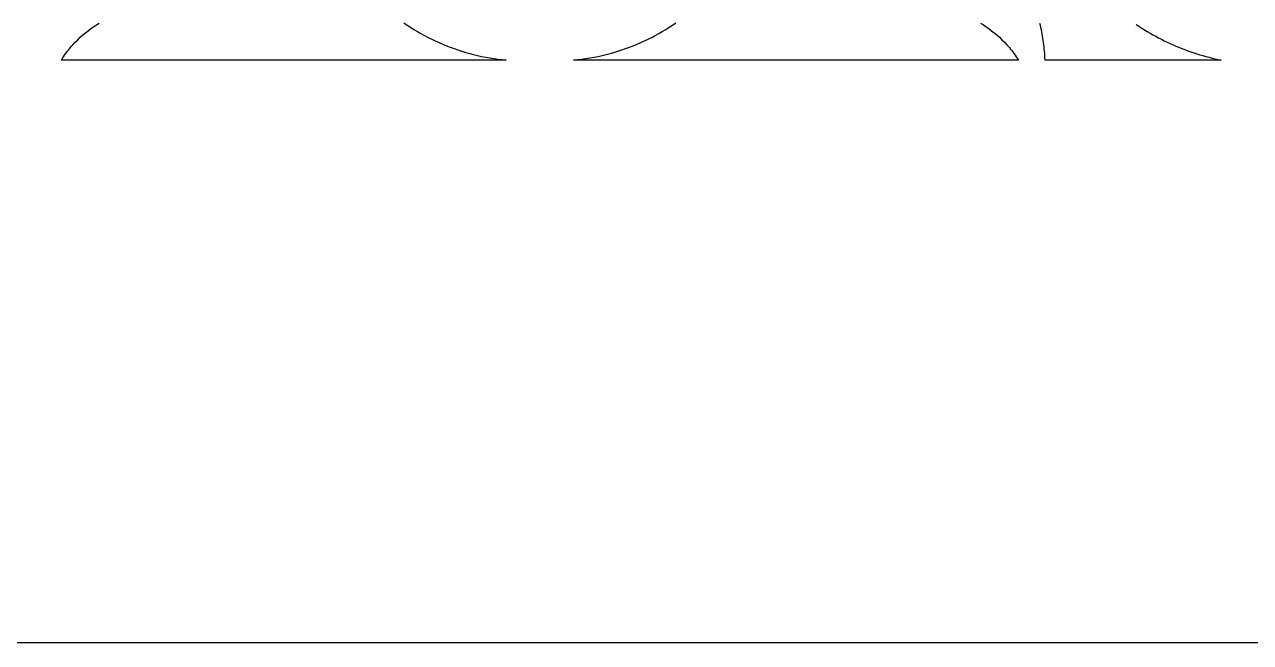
# Model space of a CAD drawing. Extents: x -4950 to -2150, y -1354 to 1346.
# Drawn here: x -4755.5 to -4386.9, y -1354.4 to -1168.7 of the extents above; entities that cross this region are included whole.
import ezdxf

# ---------------------------------------------------------------- set-up
doc = ezdxf.new("R2010")
doc.units = 0
doc.layers.add('LAYER_1', color=18, linetype='CONTINUOUS')

msp = doc.modelspace()

# ---------------------------------------------------------------- linework, layer by layer
at = {"layer": 'LAYER_1'}
msp.add_lwpolyline([(-4949.84, -1354.38), (-2149.84, -1354.38), (-2149.84, 1345.62), (-4949.84, 1345.62)], close=True, dxfattribs=at)
for points in [[(-4641.43, -1168.2), (-4640.43, -1168.88), (-4639.41, -1169.54), (-4638.39, -1170.19), (-4637.35, -1170.81), (-4636.3, -1171.42), (-4635.23, -1172), (-4634.16, -1172.57), (-4633.07, -1173.12), (-4631.98, -1173.64), (-4630.87, -1174.15), (-4629.75, -1174.63), (-4628.62, -1175.1), (-4627.49, -1175.54), (-4626.34, -1175.96), (-4625.18, -1176.36), (-4624.01, -1176.74), (-4622.84, -1177.09), (-4621.65, -1177.42), (-4620.46, -1177.73), (-4619.26, -1178.02), (-4618.05, -1178.29), (-4616.83, -1178.53), (-4615.61, -1178.75), (-4614.38, -1178.94), (-4613.14, -1179.11), (-4611.9, -1179.26), (-4610.65, -1179.38), (-4744.39, -1179.38), (-4744.07, -1178.87), (-4743.74, -1178.38), (-4743.41, -1177.9), (-4743.07, -1177.43), (-4742.73, -1176.97), (-4742.39, -1176.52), (-4742.03, -1176.08), (-4741.68, -1175.66), (-4741.32, -1175.24), (-4740.96, -1174.83), (-4740.22, -1174.03), (-4739.47, -1173.28), (-4738.7, -1172.55), (-4737.93, -1171.86), (-4737.14, -1171.2), (-4736.34, -1170.57), (-4735.53, -1169.96), (-4734.71, -1169.38), (-4733.88, -1168.82), (-4733.05, -1168.28)], [(-4468.05, -1168.28), (-4467.22, -1168.82), (-4466.39, -1169.38), (-4465.58, -1169.96), (-4464.77, -1170.57), (-4463.97, -1171.2), (-4463.18, -1171.86), (-4462.4, -1172.55), (-4461.63, -1173.28), (-4460.88, -1174.03), (-4460.15, -1174.83), (-4459.78, -1175.24), (-4459.42, -1175.66), (-4459.07, -1176.08), (-4458.72, -1176.52), (-4458.37, -1176.97), (-4458.03, -1177.43), (-4457.69, -1177.9), (-4457.36, -1178.38), (-4457.03, -1178.87), (-4456.71, -1179.38), (-4590.46, -1179.38), (-4589.21, -1179.26), (-4587.96, -1179.11), (-4586.72, -1178.94), (-4585.49, -1178.75), (-4584.27, -1178.53), (-4583.05, -1178.29), (-4581.84, -1178.02), (-4580.64, -1177.73), (-4579.45, -1177.42), (-4578.27, -1177.09), (-4577.09, -1176.74), (-4575.92, -1176.36), (-4574.77, -1175.96), (-4573.62, -1175.54), (-4572.48, -1175.1), (-4571.35, -1174.63), (-4570.23, -1174.15), (-4569.13, -1173.64), (-4568.03, -1173.12), (-4566.94, -1172.57), (-4565.87, -1172), (-4564.81, -1171.42), (-4563.76, -1170.81), (-4562.72, -1170.19), (-4561.69, -1169.54), (-4560.68, -1168.88), (-4559.68, -1168.2)], [(-4421.27, -1168.71), (-4420.45, -1169.25), (-4419.62, -1169.78), (-4418.79, -1170.3), (-4417.95, -1170.8), (-4417.11, -1171.3), (-4416.27, -1171.78), (-4415.41, -1172.25), (-4414.56, -1172.7), (-4413.7, -1173.15), (-4412.83, -1173.58), (-4411.97, -1174), (-4411.09, -1174.41), (-4410.22, -1174.8), (-4409.33, -1175.19), (-4408.45, -1175.56), (-4407.56, -1175.91), (-4406.67, -1176.26), (-4405.77, -1176.59), (-4404.87, -1176.91), (-4403.97, -1177.22), (-4403.06, -1177.51), (-4402.15, -1177.79), (-4401.24, -1178.06), (-4400.32, -1178.31), (-4399.4, -1178.55), (-4398.48, -1178.78), (-4397.55, -1179), (-4396.63, -1179.2), (-4395.7, -1179.38), (-4448.68, -1179.38), (-4448.71, -1178.71), (-4448.75, -1178.05), (-4448.79, -1177.39), (-4448.85, -1176.74), (-4448.91, -1176.08), (-4448.98, -1175.43), (-4449.05, -1174.78), (-4449.14, -1174.13), (-4449.23, -1173.48), (-4449.33, -1172.84), (-4449.43, -1172.2), (-4449.55, -1171.56), (-4449.67, -1170.92), (-4449.8, -1170.29), (-4449.94, -1169.66), (-4450.08, -1169.03), (-4450.23, -1168.4)]]:
    msp.add_lwpolyline(points, dxfattribs=at)

doc.saveas('drawing.dxf')
